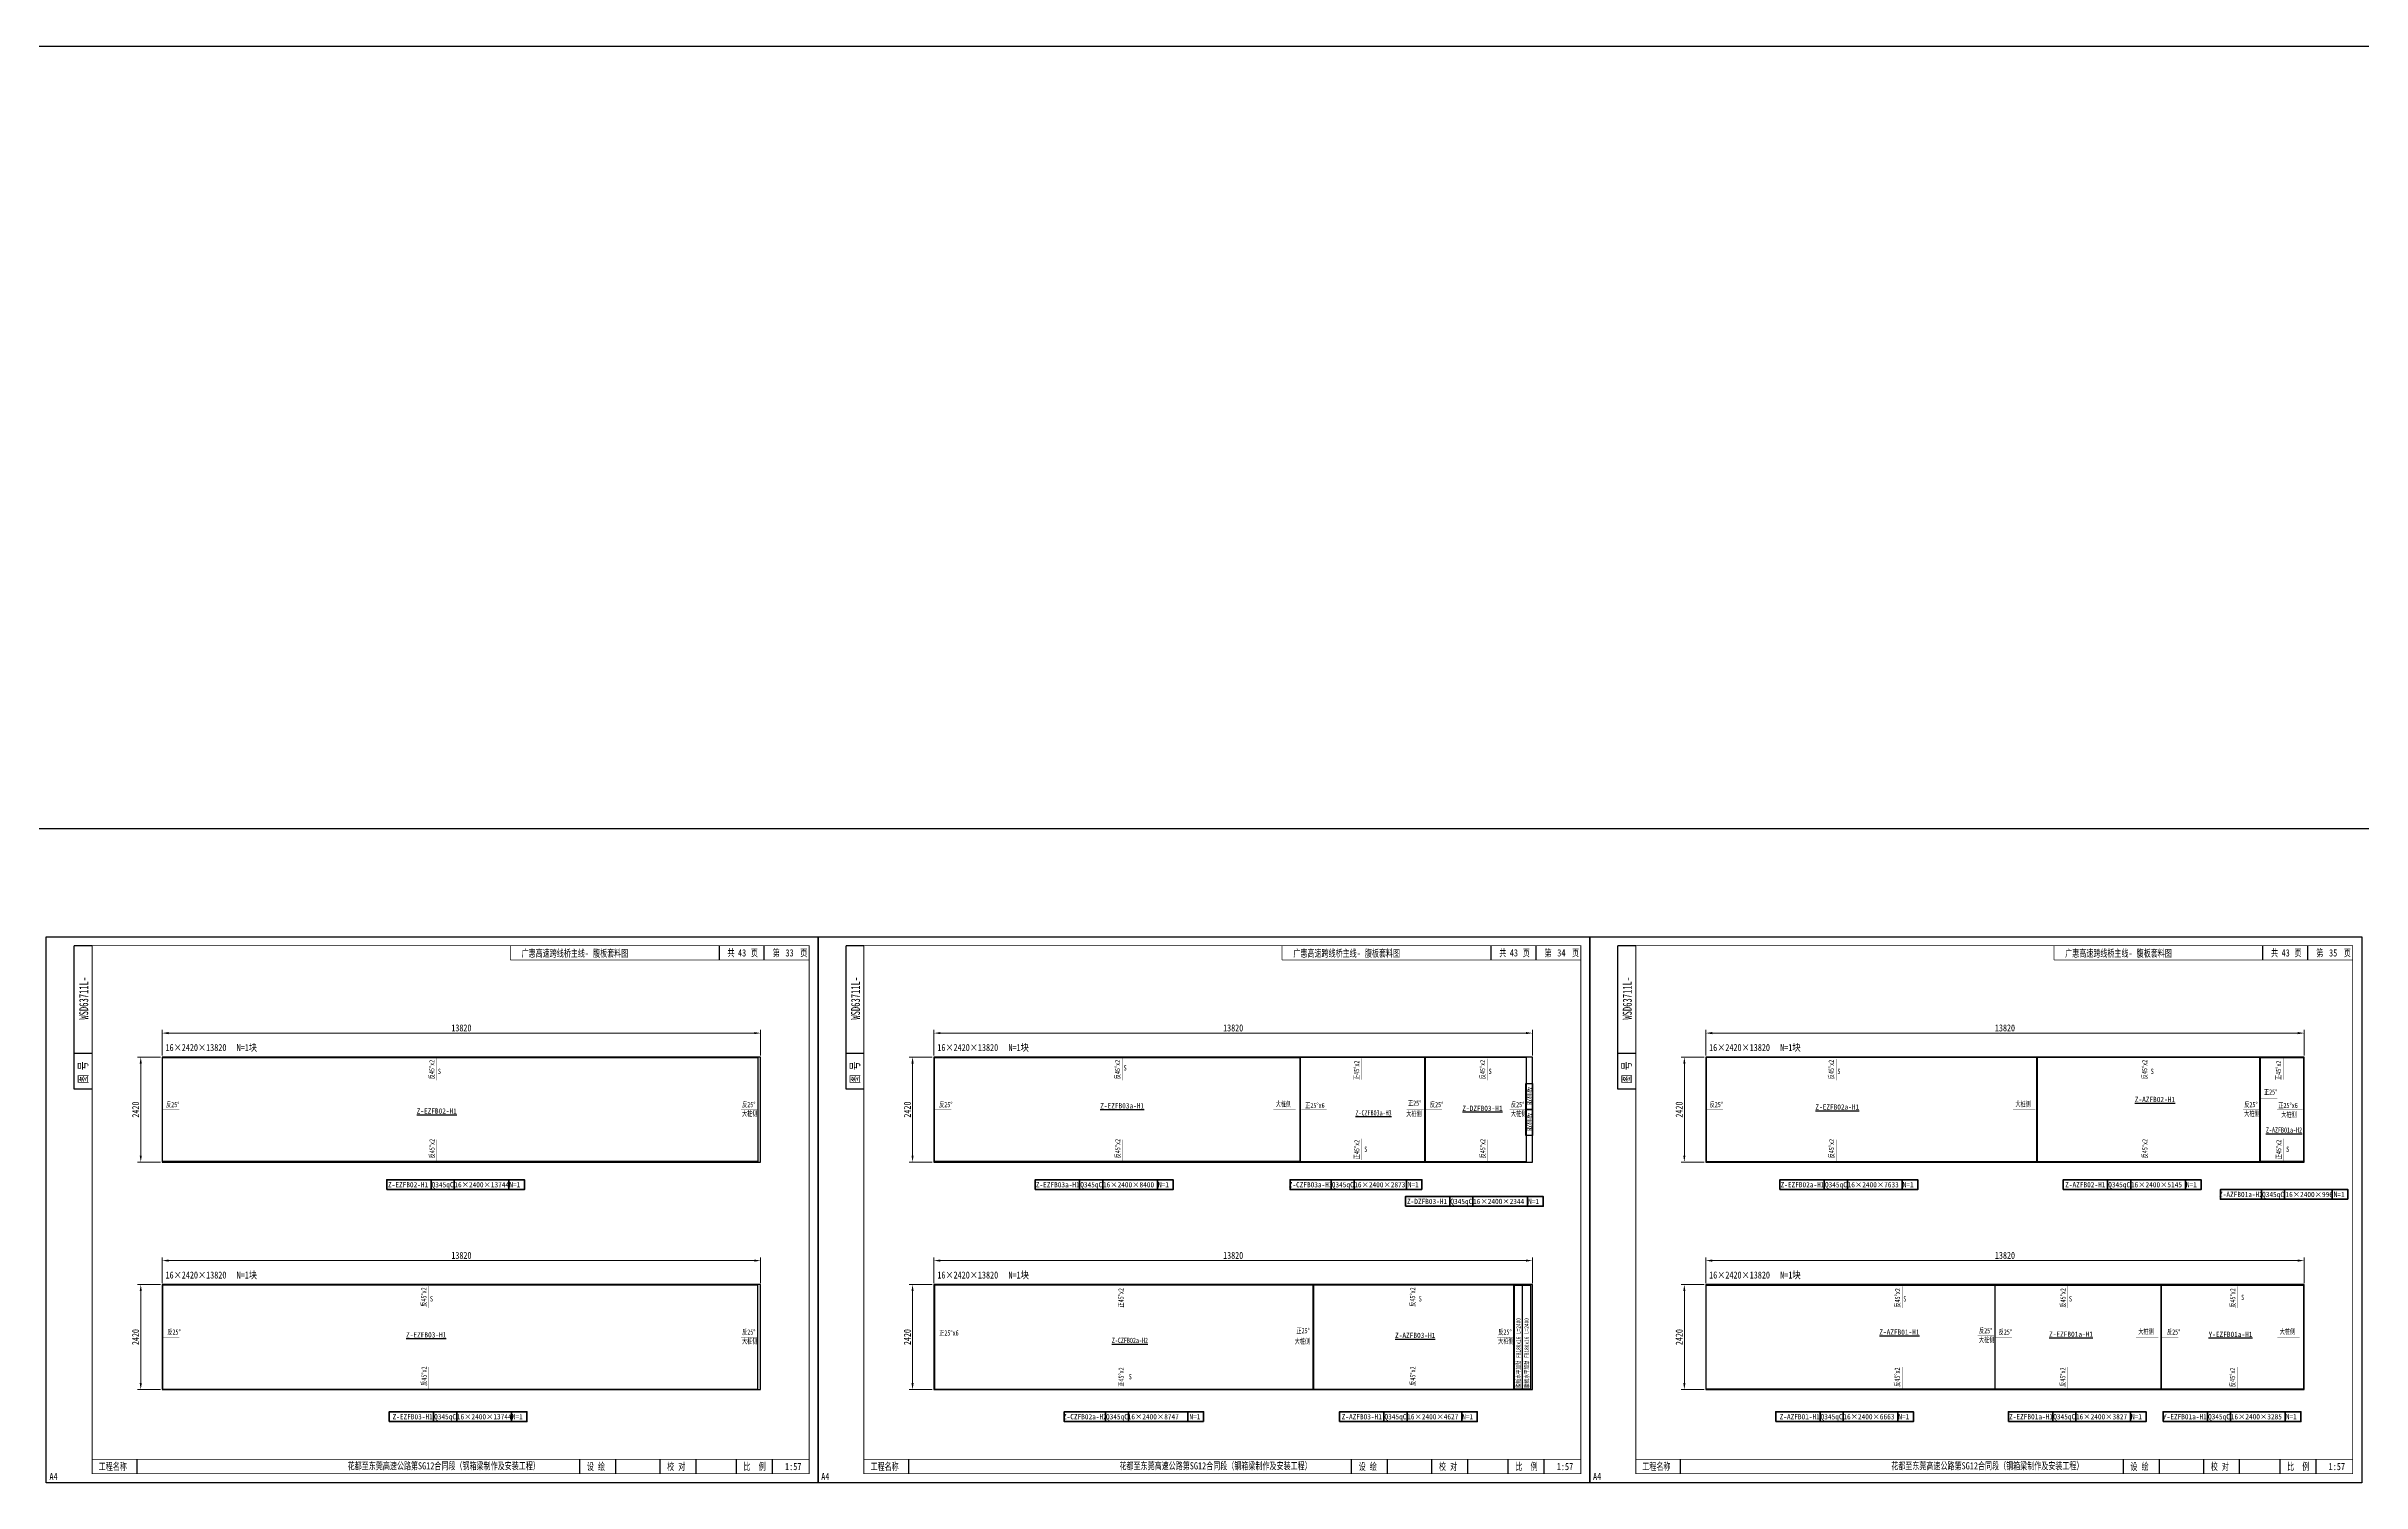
# Model space of a CAD drawing. Extents: x 1629247 to 2251351, y -601856 to -65897.
# Drawn here: x 1958452 to 2011912, y -567236 to -534088 of the extents above; entities that cross this region are included whole.
import ezdxf
from ezdxf.enums import TextEntityAlignment as Align

# ---------------------------------------------------------------- set-up
doc = ezdxf.new("R2010")
doc.units = 0
doc.header["$LTSCALE"] = 2
doc.header["$MEASUREMENT"] = 0
doc.header["$PDMODE"] = 35
doc.header["$PDSIZE"] = 50
doc.linetypes.add('PHANTOM', pattern=[63.5, 31.75, -6.35, 6.35, -6.35, 6.35, -6.35])
doc.layers.get('0').update_dxf_attribs({"linetype": 'CONTINUOUS'})
doc.layers.get('Defpoints').update_dxf_attribs({"linetype": 'CONTINUOUS'})
doc.layers.add('1图框轮廓', color=7, linetype='CONTINUOUS', lineweight=35)
doc.layers.add('标注层', color=3, linetype='CONTINUOUS', lineweight=13)
doc.layers.add('A3', color=7, linetype='CONTINUOUS')
doc.styles.add('仿宋', font='仿宋_GB2312_1.ttf', dxfattribs={"width": 0.7})
doc.dimstyles.new('标准标注样式-60', dxfattribs={"dimscale": 60, "dimtxt": 2.7, "dimasz": 2.5, "dimexe": 1.25, "dimexo": 0.625, "dimtad": 1, "dimdec": 0, "dimdsep": 46, "dimtxsty": '仿宋', "dimcen": 2.5, "dimclrd": 3, "dimclre": 3, "dimclrt": 4, "dimazin": 0, "dimtfac": 1, "dimtdec": 0, "dimtmove": 0, "dimatfit": 3, "dimfxl": 1.25, "dimlwd": 13, "dimlwe": 13, "dimarcsym": 0})

# ---------------------------------------------------------------- blocks, each defined once
blk = doc.blocks.new('*D397')
at = {"color": 3, "lineweight": 13, "ltscale": 3}
for p, q in [((1961126, -557379), (1961126, -556786)), ((1974946, -557379), (1974946, -556786))]:
    blk.add_line(p, q, dxfattribs=at)
at = {"color": 3, "linetype": 'ByBlock', "lineweight": 13, "ltscale": 3}
blk.add_line((1974796, -556861), (1961276, -556861), dxfattribs=at)
at = {"color": 3, "ltscale": 3}
for points in [[(1961276, -556836), (1961276, -556886), (1961126, -556861)], [(1974796, -556836), (1974796, -556886), (1974946, -556861)]]:
    blk.add_solid(points, dxfattribs=at)
at = {"layer": 'Defpoints', "color": 0, "ltscale": 3}
for p in [(1961126, -556861), (1961126, -557416), (1974946, -557416)]:
    blk.add_point(p, dxfattribs=at)
at = {"color": 4, "ltscale": 3, "insert": (1968036, -556742), "char_height": 162, "attachment_point": 5, "style": '仿宋'}
blk.add_mtext('13820', dxfattribs=at)
blk = doc.blocks.new('*D398')
at = {"color": 3, "lineweight": 13, "ltscale": 3}
for p, q in [((1961088, -557416), (1960558, -557416)), ((1961088, -559836), (1960558, -559836))]:
    blk.add_line(p, q, dxfattribs=at)
at = {"color": 3, "linetype": 'ByBlock', "lineweight": 13, "ltscale": 3}
blk.add_line((1960633, -557566), (1960633, -559686), dxfattribs=at)
at = {"color": 3, "ltscale": 3}
for points in [[(1960608, -557566), (1960658, -557566), (1960633, -557416)], [(1960608, -559686), (1960658, -559686), (1960633, -559836)]]:
    blk.add_solid(points, dxfattribs=at)
at = {"layer": 'Defpoints', "color": 0, "ltscale": 3}
for p in [(1961126, -557416), (1960633, -559836), (1961126, -559836)]:
    blk.add_point(p, dxfattribs=at)
at = {"color": 4, "ltscale": 3, "insert": (1960514, -558626), "char_height": 162, "attachment_point": 5, "rotation": 90, "style": '仿宋'}
blk.add_mtext('2420', dxfattribs=at)
blk = doc.blocks.new('tukuangA4-')
at = {"layer": 'A3'}
for p, q in [((537, 7565), (537, 10327)), ((882, 10327), (537, 10327)), ((12951, 10051), (12951, 10327)), ((13814, 10051), (13814, 10327)), ((882, 8256), (537, 8256)), ((882, 7565), (537, 7565)), ((1745, 173), (1745, 449)), ((10266, 173), (10266, 449)), ((10957, 173), (10957, 449)), ((11811, 173), (11811, 449)), ((12502, 173), (12502, 449)), ((13280, 173), (13280, 449)), ((13971, 173), (13971, 449))]:
    blk.add_line(p, q, dxfattribs=at)
blk.add_lwpolyline([(14850, 10500), (14850, 0), (0, 0), (0, 10500)], close=True, dxfattribs=at)
for points, const_width in [([(882, 10327), (14677, 10327), (14677, 173), (882, 173), (882, 10327)], 17.3), ([(8927, 10051), (8927, 10327)], 13.8), ([(8927, 10051), (14677, 10051)], 13.8), ([(882, 449), (14677, 449)], 13.8)]:
    blk.add_lwpolyline(points, dxfattribs=dict(at, const_width=const_width))
at = {"layer": 'A3', "color": 7, "linetype": 'Continuous', "style": '仿宋', "width": 0.7}
for s, p in [('共    页', (13106, 10120)), ('第     页', (13977, 10120)), ('工程名称', (1009, 242)), ('花都至东莞高速公路第SG12合同段（钢箱梁制作及安装工程）', (5798, 255)), ('设 绘', (10401, 242)), ('校 对', (11946, 242)), ('比  例', (13415, 242))]:
    blk.add_text(s, height=138.1, dxfattribs=at).set_placement(p)
blk.add_text('WSD63711L-', height=172.6, rotation=90, dxfattribs=at).set_placement((806, 9316), align=Align.CENTER)
blk.add_text('图 号', height=172.6, rotation=90, dxfattribs=at).set_placement((793, 7681))
blk.add_text('A4', height=138.1, dxfattribs=at).set_placement((139, 50), align=Align.CENTER)
blk = doc.blocks.new('*D399')
at = {"color": 3, "lineweight": 13, "ltscale": 3}
for p, q in [((1961126, -562629), (1961126, -562036)), ((1974946, -562629), (1974946, -562036))]:
    blk.add_line(p, q, dxfattribs=at)
at = {"color": 3, "linetype": 'ByBlock', "lineweight": 13, "ltscale": 3}
blk.add_line((1974796, -562111), (1961276, -562111), dxfattribs=at)
at = {"color": 3, "ltscale": 3}
for points in [[(1961276, -562086), (1961276, -562136), (1961126, -562111)], [(1974796, -562086), (1974796, -562136), (1974946, -562111)]]:
    blk.add_solid(points, dxfattribs=at)
at = {"layer": 'Defpoints', "color": 0, "ltscale": 3}
for p in [(1961126, -562111), (1961126, -562666), (1974946, -562666)]:
    blk.add_point(p, dxfattribs=at)
at = {"color": 4, "ltscale": 3, "insert": (1968036, -561992), "char_height": 162, "attachment_point": 5, "style": '仿宋'}
blk.add_mtext('13820', dxfattribs=at)
blk = doc.blocks.new('*D400')
at = {"color": 3, "lineweight": 13, "ltscale": 3}
for p, q in [((1961088, -562666), (1960558, -562666)), ((1961088, -565086), (1960558, -565086))]:
    blk.add_line(p, q, dxfattribs=at)
at = {"color": 3, "linetype": 'ByBlock', "lineweight": 13, "ltscale": 3}
blk.add_line((1960633, -562816), (1960633, -564936), dxfattribs=at)
at = {"color": 3, "ltscale": 3}
for points in [[(1960608, -562816), (1960658, -562816), (1960633, -562666)], [(1960608, -564936), (1960658, -564936), (1960633, -565086)]]:
    blk.add_solid(points, dxfattribs=at)
at = {"layer": 'Defpoints', "color": 0, "ltscale": 3}
for p in [(1961126, -562666), (1960633, -565086), (1961126, -565086)]:
    blk.add_point(p, dxfattribs=at)
at = {"color": 4, "ltscale": 3, "insert": (1960514, -563876), "char_height": 162, "attachment_point": 5, "rotation": 90, "style": '仿宋'}
blk.add_mtext('2420', dxfattribs=at)
blk = doc.blocks.new('*D401')
at = {"color": 3, "lineweight": 13, "ltscale": 3}
for p, q in [((1978946, -557379), (1978946, -556786)), ((1992766, -557379), (1992766, -556786))]:
    blk.add_line(p, q, dxfattribs=at)
at = {"color": 3, "linetype": 'ByBlock', "lineweight": 13, "ltscale": 3}
blk.add_line((1992616, -556861), (1979096, -556861), dxfattribs=at)
at = {"color": 3, "ltscale": 3}
for points in [[(1979096, -556836), (1979096, -556886), (1978946, -556861)], [(1992616, -556836), (1992616, -556886), (1992766, -556861)]]:
    blk.add_solid(points, dxfattribs=at)
at = {"layer": 'Defpoints', "color": 0, "ltscale": 3}
for p in [(1978946, -556861), (1978946, -557416), (1992766, -557416)]:
    blk.add_point(p, dxfattribs=at)
at = {"color": 4, "ltscale": 3, "insert": (1985856, -556742), "char_height": 162, "attachment_point": 5, "style": '仿宋'}
blk.add_mtext('13820', dxfattribs=at)
blk = doc.blocks.new('*D402')
at = {"color": 3, "lineweight": 13, "ltscale": 3}
for p, q in [((1978908, -557416), (1978378, -557416)), ((1978908, -559836), (1978378, -559836))]:
    blk.add_line(p, q, dxfattribs=at)
at = {"color": 3, "linetype": 'ByBlock', "lineweight": 13, "ltscale": 3}
blk.add_line((1978453, -557566), (1978453, -559686), dxfattribs=at)
at = {"color": 3, "ltscale": 3}
for points in [[(1978428, -557566), (1978478, -557566), (1978453, -557416)], [(1978428, -559686), (1978478, -559686), (1978453, -559836)]]:
    blk.add_solid(points, dxfattribs=at)
at = {"layer": 'Defpoints', "color": 0, "ltscale": 3}
for p in [(1978946, -557416), (1978453, -559836), (1978946, -559836)]:
    blk.add_point(p, dxfattribs=at)
at = {"color": 4, "ltscale": 3, "insert": (1978334, -558626), "char_height": 162, "attachment_point": 5, "rotation": 90, "style": '仿宋'}
blk.add_mtext('2420', dxfattribs=at)
blk = doc.blocks.new('*D403')
at = {"color": 3, "lineweight": 13, "ltscale": 3}
for p, q in [((1978946, -562629), (1978946, -562036)), ((1992766, -562629), (1992766, -562036))]:
    blk.add_line(p, q, dxfattribs=at)
at = {"color": 3, "linetype": 'ByBlock', "lineweight": 13, "ltscale": 3}
blk.add_line((1992616, -562111), (1979096, -562111), dxfattribs=at)
at = {"color": 3, "ltscale": 3}
for points in [[(1979096, -562086), (1979096, -562136), (1978946, -562111)], [(1992616, -562086), (1992616, -562136), (1992766, -562111)]]:
    blk.add_solid(points, dxfattribs=at)
at = {"layer": 'Defpoints', "color": 0, "ltscale": 3}
for p in [(1978946, -562111), (1978946, -562666), (1992766, -562666)]:
    blk.add_point(p, dxfattribs=at)
at = {"color": 4, "ltscale": 3, "insert": (1985856, -561992), "char_height": 162, "attachment_point": 5, "style": '仿宋'}
blk.add_mtext('13820', dxfattribs=at)
blk = doc.blocks.new('*D404')
at = {"color": 3, "lineweight": 13, "ltscale": 3}
for p, q in [((1978908, -562666), (1978378, -562666)), ((1978908, -565086), (1978378, -565086))]:
    blk.add_line(p, q, dxfattribs=at)
at = {"color": 3, "linetype": 'ByBlock', "lineweight": 13, "ltscale": 3}
blk.add_line((1978453, -562816), (1978453, -564936), dxfattribs=at)
at = {"color": 3, "ltscale": 3}
for points in [[(1978428, -562816), (1978478, -562816), (1978453, -562666)], [(1978428, -564936), (1978478, -564936), (1978453, -565086)]]:
    blk.add_solid(points, dxfattribs=at)
at = {"layer": 'Defpoints', "color": 0, "ltscale": 3}
for p in [(1978946, -562666), (1978453, -565086), (1978946, -565086)]:
    blk.add_point(p, dxfattribs=at)
at = {"color": 4, "ltscale": 3, "insert": (1978334, -563876), "char_height": 162, "attachment_point": 5, "rotation": 90, "style": '仿宋'}
blk.add_mtext('2420', dxfattribs=at)
blk = doc.blocks.new('*D429')
at = {"color": 3, "lineweight": 13, "ltscale": 3}
for p, q in [((1996766, -557379), (1996766, -556786)), ((2010586, -557379), (2010586, -556786))]:
    blk.add_line(p, q, dxfattribs=at)
at = {"color": 3, "linetype": 'ByBlock', "lineweight": 13, "ltscale": 3}
blk.add_line((2010436, -556861), (1996916, -556861), dxfattribs=at)
at = {"color": 3, "ltscale": 3}
for points in [[(1996916, -556836), (1996916, -556886), (1996766, -556861)], [(2010436, -556836), (2010436, -556886), (2010586, -556861)]]:
    blk.add_solid(points, dxfattribs=at)
at = {"layer": 'Defpoints', "color": 0, "ltscale": 3}
for p in [(1996766, -556861), (1996766, -557416), (2010586, -557416)]:
    blk.add_point(p, dxfattribs=at)
at = {"color": 4, "ltscale": 3, "insert": (2003676, -556742), "char_height": 162, "attachment_point": 5, "style": '仿宋'}
blk.add_mtext('13820', dxfattribs=at)
blk = doc.blocks.new('*D430')
at = {"color": 3, "lineweight": 13, "ltscale": 3}
for p, q in [((1996728, -557416), (1996198, -557416)), ((1996728, -559836), (1996198, -559836))]:
    blk.add_line(p, q, dxfattribs=at)
at = {"color": 3, "linetype": 'ByBlock', "lineweight": 13, "ltscale": 3}
blk.add_line((1996273, -557566), (1996273, -559686), dxfattribs=at)
at = {"color": 3, "ltscale": 3}
for points in [[(1996248, -557566), (1996298, -557566), (1996273, -557416)], [(1996248, -559686), (1996298, -559686), (1996273, -559836)]]:
    blk.add_solid(points, dxfattribs=at)
at = {"layer": 'Defpoints', "color": 0, "ltscale": 3}
for p in [(1996766, -557416), (1996273, -559836), (1996766, -559836)]:
    blk.add_point(p, dxfattribs=at)
at = {"color": 4, "ltscale": 3, "insert": (1996154, -558626), "char_height": 162, "attachment_point": 5, "rotation": 90, "style": '仿宋'}
blk.add_mtext('2420', dxfattribs=at)
blk = doc.blocks.new('*D431')
at = {"color": 3, "lineweight": 13, "ltscale": 3}
for p, q in [((1996766, -562629), (1996766, -562036)), ((2010586, -562629), (2010586, -562036))]:
    blk.add_line(p, q, dxfattribs=at)
at = {"color": 3, "linetype": 'ByBlock', "lineweight": 13, "ltscale": 3}
blk.add_line((2010436, -562111), (1996916, -562111), dxfattribs=at)
at = {"color": 3, "ltscale": 3}
for points in [[(1996916, -562086), (1996916, -562136), (1996766, -562111)], [(2010436, -562086), (2010436, -562136), (2010586, -562111)]]:
    blk.add_solid(points, dxfattribs=at)
at = {"layer": 'Defpoints', "color": 0, "ltscale": 3}
for p in [(1996766, -562111), (1996766, -562666), (2010586, -562666)]:
    blk.add_point(p, dxfattribs=at)
at = {"color": 4, "ltscale": 3, "insert": (2003676, -561992), "char_height": 162, "attachment_point": 5, "style": '仿宋'}
blk.add_mtext('13820', dxfattribs=at)
blk = doc.blocks.new('*D432')
at = {"color": 3, "lineweight": 13, "ltscale": 3}
for p, q in [((1996728, -562666), (1996198, -562666)), ((1996728, -565086), (1996198, -565086))]:
    blk.add_line(p, q, dxfattribs=at)
at = {"color": 3, "linetype": 'ByBlock', "lineweight": 13, "ltscale": 3}
blk.add_line((1996273, -562816), (1996273, -564936), dxfattribs=at)
at = {"color": 3, "ltscale": 3}
for points in [[(1996248, -562816), (1996298, -562816), (1996273, -562666)], [(1996248, -564936), (1996298, -564936), (1996273, -565086)]]:
    blk.add_solid(points, dxfattribs=at)
at = {"layer": 'Defpoints', "color": 0, "ltscale": 3}
for p in [(1996766, -562666), (1996273, -565086), (1996766, -565086)]:
    blk.add_point(p, dxfattribs=at)
at = {"color": 4, "ltscale": 3, "insert": (1996154, -563876), "char_height": 162, "attachment_point": 5, "rotation": 90, "style": '仿宋'}
blk.add_mtext('2420', dxfattribs=at)

msp = doc.modelspace()

# ---------------------------------------------------------------- linework, layer by layer
at = {"color": 8, "ltscale": 3}
for p, q in [((1852530.5, -534088.3), (2049720.8, -534088.3)), ((1852530.5, -552139.4), (2049720.8, -552139.4))]:
    msp.add_line(p, q, dxfattribs=at)
for points in [[(1961125.9, -559836), (1974945.9, -559836), (1974945.9, -557416), (1961125.9, -557416)], [(1978945.9, -559836), (1992765.9, -559836), (1992765.9, -557416), (1978945.9, -557416)], [(1996765.9, -559836), (2010585.9, -559836), (2010585.9, -557416), (1996765.9, -557416)], [(1992615.9, -558026), (1992765.9, -558026), (1992765.9, -558626), (1992615.9, -558626)], [(1992615.9, -558626), (1992765.9, -558626), (1992765.9, -559226), (1992615.9, -559226)], [(1961125.9, -565086.3), (1974945.9, -565086.3), (1974945.9, -562666.3), (1961125.9, -562666.3)], [(1978945.9, -565086.3), (1992765.9, -565086.3), (1992765.9, -562666.3), (1978945.9, -562666.3)], [(1996765.9, -565086.3), (2010585.9, -565086.3), (2010585.9, -562666.3), (1996765.9, -562666.3)]]:
    msp.add_lwpolyline(points, close=True, dxfattribs=at)
at = {"color": 1}
for points in [[(1961135.9, -557426), (1974879.9, -557426), (1974879.9, -559826), (1961135.9, -559826)], [(1987395.5, -559826), (1978955.9, -559826), (1978955.9, -557426), (1987395.5, -557426)], [(1987405.5, -559826), (1990278.2, -559826), (1990278.2, -557426), (1987405.5, -557426)], [(1992632.2, -557426), (1990288.2, -557426), (1990288.2, -559826), (1992632.2, -559826)], [(1996775.9, -559826), (2004409.3, -559826), (2004409.3, -557426), (1996775.9, -557426)], [(2004419.3, -559826), (2009564, -559826), (2009564, -557426), (2004419.3, -557426)], [(2009574, -557426), (2010570.1, -557426), (2010570.1, -559826), (2009574, -559826)], [(1974879.9, -562676.3), (1961135.9, -562676.3), (1961135.9, -565076.3), (1974879.9, -565076.3)], [(1987702.9, -562676.3), (1978955.9, -562676.3), (1978955.9, -565076.3), (1987702.9, -565076.3)], [(1992339.4, -562676.3), (1987712.9, -562676.3), (1987712.9, -565076.3), (1992339.4, -565076.3)], [(1996775.9, -562676.3), (2003439.3, -562676.3), (2003439.3, -565076.3), (1996775.9, -565076.3)], [(2003449.3, -562676.3), (2007276.8, -562676.3), (2007276.8, -565076.3), (2003449.3, -565076.3)], [(2010571.3, -565076.3), (2007286.8, -565076.3), (2007286.8, -562676.3), (2010571.3, -562676.3)]]:
    msp.add_lwpolyline(points, close=True, dxfattribs=at)
at = {"color": 2, "ltscale": 3}
for points in [[(1992529.4, -562676.3), (1992529.4, -565076.3), (1992349.4, -565076.3), (1992349.4, -562676.3)], [(1992719.4, -562676.3), (1992719.4, -565076.3), (1992539.4, -565076.3), (1992539.4, -562676.3)]]:
    msp.add_lwpolyline(points, close=True, dxfattribs=at)
at = {"layer": '1图框轮廓', "color": 30, "ltscale": 3}
for p, q in [((1967335, -560471.9), (1967335, -560246.9)), ((1967869.5, -560471.9), (1967869.5, -560246.9)), ((1969132.5, -560471.9), (1969132.5, -560246.9)), ((1982311, -560471.9), (1982311, -560246.9)), ((1982845.5, -560471.9), (1982845.5, -560246.9)), ((1984108.5, -560471.9), (1984108.5, -560246.9)), ((1988118.6, -560246.9), (1988118.6, -560471.9)), ((1988653.1, -560471.9), (1988653.1, -560246.9)), ((1989854.8, -560246.9), (1989854.8, -560471.9)), ((1999504.7, -560471.9), (1999504.7, -560246.9)), ((2000039.2, -560471.9), (2000039.2, -560246.9)), ((2001302.2, -560471.9), (2001302.2, -560246.9)), ((2006044.8, -560471.9), (2006044.8, -560246.9)), ((2006579.3, -560471.9), (2006579.3, -560246.9)), ((2007842.3, -560471.9), (2007842.3, -560246.9)), ((1990857.1, -560857.2), (1990857.1, -560632.2)), ((1991391.6, -560857.2), (1991391.6, -560632.2)), ((1992654.6, -560857.2), (1992654.6, -560632.2)), ((2009598.7, -560471.9), (2009598.7, -560696.9)), ((2010133.2, -560696.9), (2010133.2, -560471.9)), ((2011233, -560471.9), (2011233, -560696.9)), ((1967392.5, -565826.1), (1967392.5, -565601.1)), ((1967927, -565826.1), (1967927, -565601.1)), ((1969190, -565826.1), (1969190, -565601.1)), ((1982905.5, -565601.1), (1982905.5, -565826.1)), ((1983440, -565826.1), (1983440, -565601.1)), ((1984812.7, -565601.1), (1984812.7, -565826.1)), ((1989335.2, -565826.1), (1989335.2, -565601.1)), ((1989869.7, -565826.1), (1989869.7, -565601.1)), ((1991132.7, -565826.1), (1991132.7, -565601.1)), ((1999405.7, -565826.1), (1999405.7, -565601.1)), ((1999940.2, -565826.1), (1999940.2, -565601.1)), ((2001203.2, -565826.1), (2001203.2, -565601.1)), ((2004777.2, -565826.1), (2004777.2, -565601.1)), ((2005311.7, -565826.1), (2005311.7, -565601.1)), ((2006574.7, -565826.1), (2006574.7, -565601.1)), ((2008350.4, -565826.1), (2008350.4, -565601.1)), ((2008884.9, -565826.1), (2008884.9, -565601.1)), ((2010147.9, -565826.1), (2010147.9, -565601.1))]:
    msp.add_line(p, q, dxfattribs=at)
for points in [[(1966311.6, -560471.9), (1969492.5, -560471.9), (1969492.5, -560246.9), (1966311.6, -560246.9)], [(1981287.6, -560471.9), (1984468.5, -560471.9), (1984468.5, -560246.9), (1981287.6, -560246.9)], [(1990214.8, -560471.9), (1987170.3, -560471.9), (1987170.3, -560246.9), (1990214.8, -560246.9)], [(1998481.3, -560471.9), (2001662.2, -560471.9), (2001662.2, -560246.9), (1998481.3, -560246.9)], [(2005021.4, -560471.9), (2008202.3, -560471.9), (2008202.3, -560246.9), (2005021.4, -560246.9)], [(1989833.8, -560857.2), (1993014.6, -560857.2), (1993014.6, -560632.2), (1989833.8, -560632.2)], [(2011593, -560696.9), (2008650.4, -560696.9), (2008650.4, -560471.9), (2011593, -560471.9)], [(1966369.1, -565826.1), (1969550, -565826.1), (1969550, -565601.1), (1966369.1, -565601.1)], [(1985172.7, -565826.1), (1981957.2, -565826.1), (1981957.2, -565601.1), (1985172.7, -565601.1)], [(1988311.8, -565826.1), (1991492.7, -565826.1), (1991492.7, -565601.1), (1988311.8, -565601.1)], [(1998382.3, -565826.1), (2001563.2, -565826.1), (2001563.2, -565601.1), (1998382.3, -565601.1)], [(2003753.8, -565826.1), (2006934.7, -565826.1), (2006934.7, -565601.1), (2003753.8, -565601.1)], [(2007327, -565826.1), (2010507.9, -565826.1), (2010507.9, -565601.1), (2007327, -565601.1)]]:
    msp.add_lwpolyline(points, close=True, dxfattribs=at)
at = {"layer": '标注层', "color": 42}
for points in [[(1967468.9, -557445.5, 0, 25, 0), (1967468.9, -557520.3, 5, 5, 0), (1967468.9, -557951.4, 5, 5, 0)], [(1983300.3, -557445.5, 0, 25, 0), (1983300.3, -557520.3, 5, 5, 0), (1983300.3, -557951.4, 5, 5, 0)], [(1988820.9, -557428.1, 0, 25, 0), (1988820.9, -557502.9, 5, 5, 0), (1988820.9, -557934, 5, 5, 0)], [(1991729, -557445.5, 0, 25, 0), (1991729, -557520.3, 5, 5, 0), (1991729, -557951.4, 5, 5, 0)], [(1999780.7, -557445.5, 0, 25, 0), (1999780.7, -557520.3, 5, 5, 0), (1999780.7, -557951.4, 5, 5, 0)], [(2007015.8, -557445.5, 0, 25, 0), (2007015.8, -557520.3, 5, 5, 0), (2007015.8, -557951.4, 5, 5, 0)], [(2010106.4, -557428.1, 0, 25, 0), (2010106.4, -557502.9, 5, 5, 0), (2010106.4, -557934, 5, 5, 0)], [(1961135.9, -558626, 0, 25, 0), (1961210.7, -558626, 5, 5, 0), (1961527.2, -558626, 5, 5, 0)], [(1974879.9, -558626, 0, 25, 0), (1974805.1, -558626, 5, 5, 0), (1974488.5, -558626, 5, 5, 0)], [(1978955.9, -558626, 0, 25, 0), (1979030.7, -558626, 5, 5, 0), (1979347.2, -558626, 5, 5, 0)], [(1987312.5, -558626, 0, 25, 0), (1987237.7, -558626, 5, 5, 0), (1986783.3, -558626, 5, 5, 0)], [(1987426.9, -558623.6, 0, 25, 0), (1987501.7, -558623.6, 5, 5, 0), (1988017.7, -558623.6, 5, 5, 0)], [(1990254.8, -558623.6, 0, 25, 0), (1990180, -558623.6, 5, 5, 0), (1989863.4, -558623.6, 5, 5, 0)], [(1990288.2, -558626, 0, 25, 0), (1990363, -558626, 5, 5, 0), (1990679.6, -558626, 5, 5, 0)], [(1992632.2, -558626, 0, 25, 0), (1992557.4, -558626, 5, 5, 0), (1992240.9, -558626, 5, 5, 0)], [(1996775.9, -558626, 0, 25, 0), (1996850.7, -558626, 5, 5, 0), (1997167.2, -558626, 5, 5, 0)], [(2004390.1, -558626, 0, 25, 0), (2004315.3, -558626, 5, 5, 0), (2003860.9, -558626, 5, 5, 0)], [(2009564, -558626, 0, 25, 0), (2009489.2, -558626, 5, 5, 0), (2009172.7, -558626, 5, 5, 0)], [(2009574, -558364.4, 0, 25, 0), (2009648.8, -558364.4, 5, 5, 0), (2009965.4, -558364.4, 5, 5, 0)], [(2010548.7, -558623.6, 0, 25, 0), (2010473.9, -558623.6, 5, 5, 0), (2009957.9, -558623.6, 5, 5, 0)], [(1967468.9, -559823.9, 0, 25, 0), (1967468.9, -559749.1, 5, 5, 0), (1967468.9, -559318, 5, 5, 0)], [(1983300.3, -559823.9, 0, 25, 0), (1983300.3, -559749.1, 5, 5, 0), (1983300.3, -559318, 5, 5, 0)], [(1988820.9, -559806.5, 0, 25, 0), (1988820.9, -559731.7, 5, 5, 0), (1988820.9, -559300.7, 5, 5, 0)], [(1991729, -559823.9, 0, 25, 0), (1991729, -559749.1, 5, 5, 0), (1991729, -559318, 5, 5, 0)], [(1999780.7, -559823.9, 0, 25, 0), (1999780.7, -559749.1, 5, 5, 0), (1999780.7, -559318, 5, 5, 0)], [(2007015.8, -559823.9, 0, 25, 0), (2007015.8, -559749.1, 5, 5, 0), (2007015.8, -559318, 5, 5, 0)], [(2010106.4, -559806.5, 0, 25, 0), (2010106.4, -559731.7, 5, 5, 0), (2010106.4, -559300.7, 5, 5, 0)], [(1967284.5, -562695.8, 0, 25, 0), (1967284.5, -562770.6, 5, 5, 0), (1967284.5, -563201.6, 5, 5, 0)], [(1983381.5, -562678.4, 0, 25, 0), (1983381.5, -562753.2, 5, 5, 0), (1983381.5, -563184.3, 5, 5, 0)], [(1990114.4, -562695.8, 0, 25, 0), (1990114.4, -562770.6, 5, 5, 0), (1990114.4, -563201.6, 5, 5, 0)], [(2001303.9, -562695.8, 0, 25, 0), (2001303.9, -562770.6, 5, 5, 0), (2001303.9, -563201.6, 5, 5, 0)], [(2005127.7, -562695.8, 0, 25, 0), (2005127.7, -562770.6, 5, 5, 0), (2005127.7, -563201.6, 5, 5, 0)], [(2009045.6, -562695.8, 0, 25, 0), (2009045.6, -562770.6, 5, 5, 0), (2009045.6, -563201.6, 5, 5, 0)], [(1961135.9, -563876.3, 0, 25, 0), (1961210.7, -563876.3, 5, 5, 0), (1961527.2, -563876.3, 5, 5, 0)], [(1974879.9, -563876.3, 0, 25, 0), (1974805.1, -563876.3, 5, 5, 0), (1974488.5, -563876.3, 5, 5, 0)], [(1978976.3, -563873.9, 0, 25, 0), (1979051.1, -563873.9, 5, 5, 0), (1979567, -563873.9, 5, 5, 0)], [(1987679.5, -563873.9, 0, 25, 0), (1987604.7, -563873.9, 5, 5, 0), (1987288.1, -563873.9, 5, 5, 0)], [(1992339.4, -563876.3, 0, 25, 0), (1992264.6, -563876.3, 5, 5, 0), (1991948.1, -563876.3, 5, 5, 0)], [(2003439.3, -563844.9, 0, 25, 0), (2003364.5, -563844.9, 5, 5, 0), (2003047.9, -563844.9, 5, 5, 0)], [(2003449.3, -563876.3, 0, 25, 0), (2003524.1, -563876.3, 5, 5, 0), (2003840.6, -563876.3, 5, 5, 0)], [(2007229.4, -563876.3, 0, 25, 0), (2007154.6, -563876.3, 5, 5, 0), (2006700.2, -563876.3, 5, 5, 0)], [(2007286.8, -563876.3, 0, 25, 0), (2007361.6, -563876.3, 5, 5, 0), (2007678.1, -563876.3, 5, 5, 0)], [(2010492.8, -563876.3, 0, 25, 0), (2010418, -563876.3, 5, 5, 0), (2009963.6, -563876.3, 5, 5, 0)], [(1967284.5, -565074.2, 0, 25, 0), (1967284.5, -564999.4, 5, 5, 0), (1967284.5, -564568.3, 5, 5, 0)], [(1983381.5, -565056.8, 0, 25, 0), (1983381.5, -564982, 5, 5, 0), (1983381.5, -564551, 5, 5, 0)], [(1990114.4, -565074.2, 0, 25, 0), (1990114.4, -564999.4, 5, 5, 0), (1990114.4, -564568.3, 5, 5, 0)], [(2001303.9, -565074.2, 0, 25, 0), (2001303.9, -564999.4, 5, 5, 0), (2001303.9, -564568.3, 5, 5, 0)], [(2005127.7, -565074.2, 0, 25, 0), (2005127.7, -564999.4, 5, 5, 0), (2005127.7, -564568.3, 5, 5, 0)], [(2009045.6, -565074.2, 0, 25, 0), (2009045.6, -564999.4, 5, 5, 0), (2009045.6, -564568.3, 5, 5, 0)]]:
    msp.add_lwpolyline(points, format="xyseb", dxfattribs=at)

# ---------------------------------------------------------------- block references
at = {"color": 8, "xscale": 1.19999999999709, "yscale": 1.200000000000728, "zscale": 1.2}
for p in [(1958452.2, -567236), (1976272.2, -567236), (1994092.2, -567236)]:
    msp.add_blockref('tukuangA4-', p, dxfattribs=at)

# ---------------------------------------------------------------- texts
at = {"color": 7, "style": '仿宋', "width": 0.85}
for s, p in [('16×2420×13820', (1961205.3, -557274.6)), ('N=1块', (1962846.2, -557274.6)), ('16×2420×13820', (1979025.3, -557274.6)), ('N=1块', (1980666.2, -557274.6)), ('16×2420×13820', (1996845.3, -557274.6)), ('N=1块', (1998486.2, -557274.6)), ('16×2420×13820', (1961205.3, -562524.9)), ('N=1块', (1962846.2, -562524.9)), ('16×2420×13820', (1979025.3, -562524.9)), ('N=1块', (1980666.2, -562524.9)), ('16×2420×13820', (1996845.3, -562524.9)), ('N=1块', (1998486.2, -562524.9))]:
    msp.add_text(s, height=162, dxfattribs=at).set_placement(p)
for p in [(1992751.7, -558520.8), (1992751.7, -559120.8)]:
    msp.add_text('取样板', height=118.12, rotation=90, dxfattribs=at).set_placement(p)
at = {"color": 6, "style": '仿宋', "width": 0.85}
for s, p in [('%%UZ-EZFB02-H1', (1967467.3, -558659.1)), ('%%UZ-EZFB03a-H1', (1983292.9, -558538.6)), ('%%UZ-DZFB03-H1', (1991611.9, -558596.1)), ('%%UZ-EZFB02a-H1', (1999804.7, -558566.5)), ('%%UZ-AZFB02-H1', (2007138.5, -558391.5)), ('%%UZ-EZFB03-H1', (1967224.2, -563824.6)), ('%%UZ-AZFB03-H1', (1990058.5, -563835.4)), ('%%UZ-AZFB01-H1', (2001238.7, -563760.9)), ('%%UZ-EZFB01a-H1', (2005201.2, -563809.6)), ('%%UY-EZFB01a-H1', (2008883.6, -563812))]:
    msp.add_text(s, height=121.5, dxfattribs=at).set_placement(p, align=Align.MIDDLE_CENTER)
at = {"color": 6, "linetype": 'PHANTOM', "ltscale": 10, "style": '仿宋', "width": 0.7}
for s, p in [('%%UZ-CZFB03a-H3', (1988680.3, -558761.8)), ('%%UZ-AZFB01a-H2', (2009701.7, -559158)), ('%%UZ-CZFB02a-H2', (1983054.6, -564012))]:
    msp.add_text(s, height=121.5, dxfattribs=at).set_placement(p)
at = {"color": 7, "style": '仿宋', "width": 0.85}
for s, p in [('Z-EZFB02-H1', (1966806, -560359.4)), ('Q345qC', (1967602.2, -560359.4)), ('N=1 ', (1969312.5, -560359.4)), ('Z-EZFB03a-H1', (1981805.9, -560359.4)), ('Q345qC', (1982578.3, -560359.4)), ('N=1 ', (1984288.5, -560359.4)), ('Z-CZFB03a-H3', (1987645.1, -560359.4)), ('Q345qC', (1988385.8, -560359.4)), ('16×2400×2873', (1989241.8, -560359.4)), ('N=1 ', (1990055.9, -560359.4)), ('Z-DZFB03-H1', (1990332.3, -560744.7)), ('Q345qC', (1991124.4, -560744.7)), ('N=1 ', (1992834.6, -560744.7)), ('Z-EZFB02a-H1', (1999001.3, -560359.4)), ('Q345qC', (1999772, -560359.4)), ('N=1 ', (2001482.2, -560359.4)), ('Z-AZFB02-H1', (2005530.4, -560359.4)), ('Q345qC', (2006312, -560359.4)), ('N=1 ', (2008022.3, -560359.4)), ('Z-AZFB01a-H2', (2009125.2, -560584.4)), ('Q345qC', (2009865.9, -560584.4)), ('16×2400×996', (2010700, -560584.4)), ('N=1 ', (2011434.1, -560584.4)), ('Z-EZFB03-H1', (1966910.9, -565713.6)), ('Q345qC', (1967659.7, -565713.6)), ('N=1 ', (1969370, -565713.6)), ('Z-CZFB02a-H2', (1982432, -565713.6)), ('Q345qC', (1983172.7, -565713.6)), ('16×2400×8747', (1984010.7, -565713.6)), ('N=1 ', (1985013.7, -565713.6)), ('Z-AZFB03-H1', (1988825.9, -565713.6)), ('Q345qC', (1989602.5, -565713.6)), ('N=1 ', (1991312.7, -565713.6)), ('Z-AZFB01-H1', (1998937.5, -565713.6)), ('Q345qC', (1999672.9, -565713.6)), ('N=1 ', (2001383.2, -565713.6)), ('Z-EZFB01a-H1', (2004277.9, -565713.6)), ('Q345qC', (2005044.4, -565713.6)), ('N=1 ', (2006754.7, -565713.6)), ('Y-EZFB01a-H1', (2007830.2, -565713.6)), ('Q345qC', (2008617.6, -565713.6)), ('N=1 ', (2010327.9, -565713.6))]:
    msp.add_text(s, height=121.5, dxfattribs=at).set_placement(p, align=Align.MIDDLE_CENTER)
for s, p in [('16×2400×13744', (1967874, -560359.4)), ('16×2400×8400', (1982850, -560359.4)), ('16×2400×2344', (1991396.1, -560744.7)), ('16×2400×7633', (2000043.7, -560359.4)), ('16×2400×5145', (2006583.8, -560359.4)), ('16×2400×13744', (1967931.5, -565713.6)), ('16×2400×4627', (1989874.2, -565713.6)), ('16×2400×6663', (1999944.7, -565713.6)), ('16×2400×3827', (2005316.2, -565713.6)), ('16×2400×3285', (2008889.4, -565713.6))]:
    msp.add_text(s, height=121.5, dxfattribs=at).set_placement(p, align=Align.MIDDLE_LEFT)
at = {"color": 7, "style": '仿宋', "width": 0.75}
for p in [(1992440.5, -564242.2), (1992630.5, -564242.2)]:
    msp.add_text('腹板水平加劲 FB180x16 L=2400', height=100, rotation=90, dxfattribs=at).set_placement(p, align=Align.MIDDLE_CENTER)
at = {"layer": 'A3', "color": 6, "linetype": 'Continuous', "style": '仿宋', "width": 0.7}
for p in [(1969426, -555101.7), (1987246, -555101.7), (2005066, -555101.7)]:
    msp.add_text('广惠高速跨线桥主线- 腹板套料图', height=165.714, dxfattribs=at).set_placement(p)
at = {"layer": 'A3', "color": 1, "linetype": 'Continuous', "style": '仿宋', "width": 0.7}
for s, p in [('43', (1974422.7, -555092.5)), ('33', (1975518.8, -555092.5)), ('43', (1992242.7, -555092.5)), ('34', (1993338.8, -555092.5)), ('43', (2010062.7, -555092.5)), ('35', (2011158.8, -555092.5))]:
    msp.add_text(s, height=165.71, dxfattribs=at).set_placement(p)
at = {"layer": 'A3', "color": 7, "linetype": 'Continuous', "style": '仿宋', "width": 0.7}
for p in [(1975508.2, -566946.2), (1993328.2, -566946.2), (2011148.2, -566946.2)]:
    msp.add_text('1:57', height=165.71, dxfattribs=at).set_placement(p)
at = {"layer": '标注层', "color": 42, "style": '仿宋', "width": 0.7}
for s, p in [('反45%%Dx2', (1967413.4, -557925.4)), ('反45%%Dx2', (1983244.7, -557925.4)), ('正45%%Dx2', (1988765.3, -557943.3)), ('反45%%Dx2', (1991673.4, -557925.4)), ('反45%%Dx2', (1999725.1, -557925.4)), ('反45%%Dx2', (2006960.2, -557925.4)), ('正45%%Dx2', (2010050.8, -557943.3)), ('反45%%Dx2', (1967418.5, -559751)), ('反45%%Dx2', (1983249.8, -559751)), ('正45%%Dx2', (1988770.4, -559772)), ('反45%%Dx2', (1991678.6, -559751)), ('反45%%Dx2', (1999730.2, -559751)), ('反45%%Dx2', (2006965.3, -559751)), ('正45%%Dx2', (2010055.9, -559772)), ('反45%%Dx2', (1967228.9, -563175.7)), ('正45%%Dx2', (1983325.9, -563193.6)), ('反45%%Dx2', (1990058.9, -563175.7)), ('反45%%Dx2', (2001253.4, -563195.6)), ('反45%%Dx2', (2005077.2, -563195.6)), ('反45%%Dx2', (2008995.2, -563197.4)), ('反45%%Dx2', (1967234, -565001.3)), ('正45%%Dx2', (1983331, -565022.3)), ('反45%%Dx2', (1990064, -565001.3)), ('反45%%Dx2', (2001248.3, -565024.2)), ('反45%%Dx2', (2005072.1, -565024.2)), ('反45%%Dx2', (2008990, -565029.1))]:
    msp.add_text(s, height=121.5, rotation=90, dxfattribs=at).set_placement(p)
for s, p in [('S', (1967494.6, -557803.9)), ('S', (1983325.9, -557724.3)), ('S', (1991754.7, -557803.9)), ('S', (1999806.3, -557803.9)), ('S', (2007041.4, -557803.9)), ('反25%%D', (1961217, -558570.4)), ('大桩侧', (1974514.7, -558779.6)), ('反25%%D', (1974517.4, -558570.4)), ('反25%%D', (1979066.9, -558570.4)), ('大桩侧', (1986839, -558557.5)), ('正25%%Dx6', (1987519.4, -558590.5)), ('大桩侧', (1989851.3, -558783.5)), ('正25%%D', (1989892.3, -558537.4)), ('反25%%D', (1990399.2, -558570.4)), ('大桩侧', (1992267.1, -558779.6)), ('反25%%D', (1992269.7, -558570.4)), ('反25%%D', (1996857, -558570.4)), ('大桩侧', (2003916.6, -558557.5)), ('大桩侧', (2009198.9, -558779.6)), ('反25%%D', (2009201.5, -558570.4)), ('正25%%D', (2009655.2, -558282.5)), ('正25%%Dx6', (2009987.7, -558590.5)), ('大桩侧', (2010054.8, -558802.6)), ('S', (1988883.7, -559601.4)), ('S', (2010169.1, -559601.4)), ('S', (1967310.1, -563054.2)), ('S', (1990140.1, -563054.2)), ('S', (2001329.5, -563054.2)), ('S', (2005153.3, -563054.2)), ('S', (2009129.9, -563019.7)), ('反25%%D', (1961246.9, -563820.7)), ('大桩侧', (1974514.7, -564029.9)), ('反25%%D', (1974517.4, -563820.7)), ('正25%%Dx6', (1979068.8, -563840.8)), ('大桩侧', (1987276, -564033.7)), ('正25%%D', (1987317, -563787.6)), ('大桩侧', (1991974.3, -564029.9)), ('反25%%D', (1991976.9, -563820.7)), ('大桩侧', (2003074.1, -563998.5)), ('反25%%D', (2003076.8, -563789.3)), ('反25%%D', (2003530.4, -563820.7)), ('大桩侧', (2006755.9, -563807.8)), ('反25%%D', (2007416.8, -563820.7)), ('大桩侧', (2010019.3, -563807.8)), ('S', (1983444.3, -564851.7))]:
    msp.add_text(s, height=121.5, dxfattribs=at).set_placement(p)

# ---------------------------------------------------------------- dimensions: what is measured, and where the dimension line sits
at = {"color": 8, "ltscale": 3}
for base, p1, p2, picture, middle in [((1961125.9, -556860.6), (1974945.9, -557416), (1961125.9, -557416), '*D397', (1968035.9, -556742.1)), ((1978945.9, -556860.6), (1992765.9, -557416), (1978945.9, -557416), '*D401', (1985855.9, -556742.1)), ((1996765.9, -556860.6), (2010585.9, -557416), (1996765.9, -557416), '*D429', (2003675.9, -556742.1)), ((1961125.9, -562110.8), (1974945.9, -562666.3), (1961125.9, -562666.3), '*D399', (1968035.9, -561992.3)), ((1978945.9, -562110.8), (1992765.9, -562666.3), (1978945.9, -562666.3), '*D403', (1985855.9, -561992.3)), ((1996765.9, -562110.8), (2010585.9, -562666.3), (1996765.9, -562666.3), '*D431', (2003675.9, -561992.3))]:
    dim = msp.add_linear_dim(base=base, p1=p1, p2=p2, dimstyle='标准标注样式-60', dxfattribs=at)
    dim.commit()
    dim.dimension.update_dxf_attribs({"geometry": picture, "text_midpoint": middle})
for base, p1, p2, picture, middle in [((1960632.9, -559836), (1961125.9, -557416), (1961125.9, -559836), '*D398', (1960514.4, -558626)), ((1978452.9, -559836), (1978945.9, -557416), (1978945.9, -559836), '*D402', (1978334.4, -558626)), ((1996272.9, -559836), (1996765.9, -557416), (1996765.9, -559836), '*D430', (1996154.4, -558626)), ((1960632.9, -565086.3), (1961125.9, -562666.3), (1961125.9, -565086.3), '*D400', (1960514.4, -563876.3)), ((1978452.9, -565086.3), (1978945.9, -562666.3), (1978945.9, -565086.3), '*D404', (1978334.4, -563876.3)), ((1996272.9, -565086.3), (1996765.9, -562666.3), (1996765.9, -565086.3), '*D432', (1996154.4, -563876.3))]:
    dim = msp.add_linear_dim(base=base, p1=p1, p2=p2, angle=90, dimstyle='标准标注样式-60', dxfattribs=at)
    dim.commit()
    dim.dimension.update_dxf_attribs({"geometry": picture, "text_midpoint": middle})

doc.saveas('drawing.dxf')
